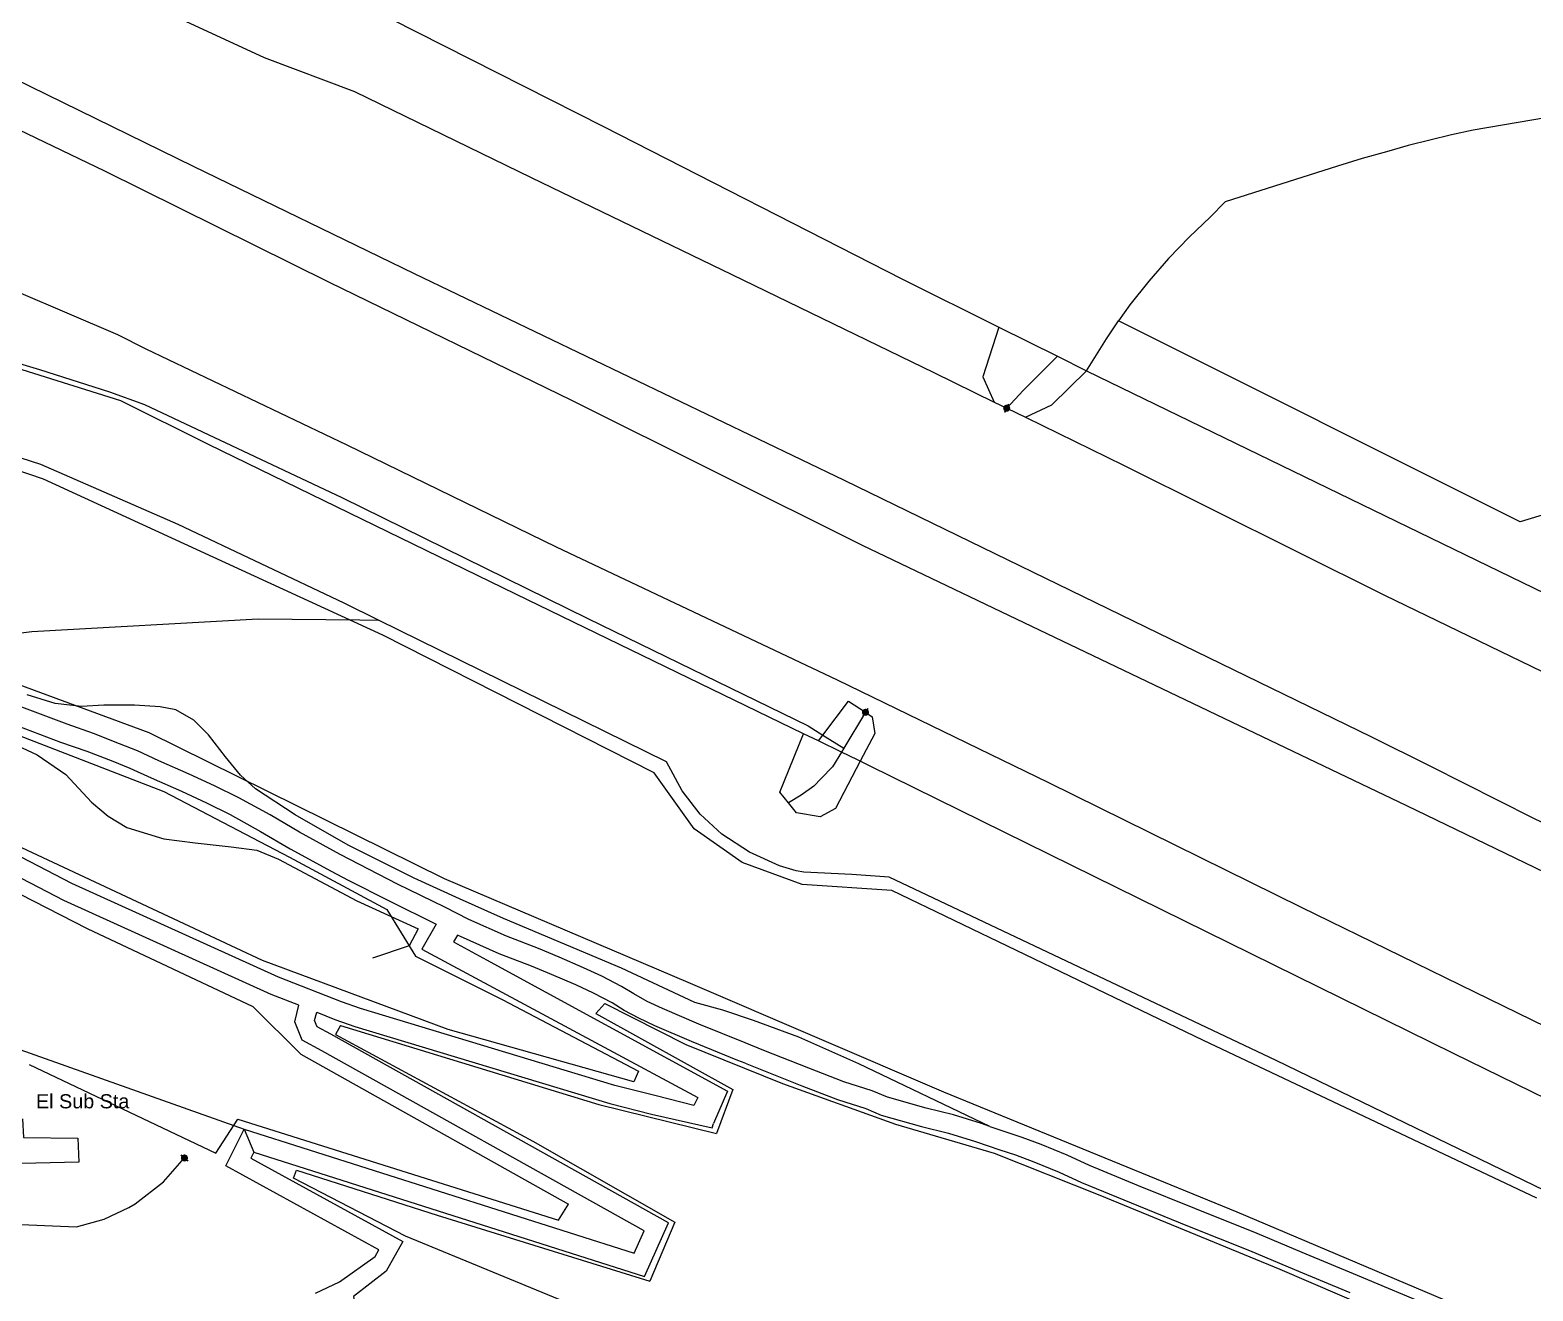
# Model space of a CAD drawing. Header units: millimetres. Extents: x 111502 to 977541, y 8702 to 1044108.
# Drawn here: x 975899.7 to 976059, y 475903 to 476036.6 of the extents above; entities that cross this region are included whole.
import ezdxf

# ---------------------------------------------------------------- set-up
doc = ezdxf.new("R2010")
doc.units = ezdxf.units.MM
doc.header["$LTSCALE"] = 0.25
doc.layers.add('X HVSS Site Background', color=8, linetype='Continuous')
doc.styles.add('OS Master Map$1$Standard', font='txt')

# ---------------------------------------------------------------- blocks, each defined once
blk = doc.blocks.new('OS Master Map$1$OSS17')
at = {"color": 8, "true_color": 0x707070, "const_width": 0.375, "flags": 128}
blk.add_lwpolyline([(0.188, 0), (0.181, 0.049), (0.162, 0.094), (0.133, 0.133), (0.094, 0.162), (0.049, 0.181), (0, 0.188), (-0.049, 0.181), (-0.094, 0.162), (-0.133, 0.133), (-0.162, 0.094), (-0.181, 0.049), (-0.188, 0), (-0.181, -0.049), (-0.162, -0.094), (-0.133, -0.133), (-0.094, -0.162), (-0.049, -0.181), (0, -0.188), (0.049, -0.181), (0.094, -0.162), (0.133, -0.133), (0.162, -0.094), (0.181, -0.049), (0.188, 0), (0.181, 0.049)], dxfattribs=at)
blk = doc.blocks.new('OS Master Map$1$OSS5')
at = {"color": 8, "true_color": 0x707070, "const_width": 0.174, "flags": 128}
blk.add_lwpolyline([(-0.5, 0), (0.5, 0)], dxfattribs=at)
blk = doc.blocks.new('OS MAP')
at = {"layer": 'X HVSS Site Background', "flags": 128}
for points in [[(489676.6, 240605.8), (489683.3, 240601.6), (489683.3, 240601.6), (489704.39, 240588.61), (489704.39, 240588.61), (489705.7, 240587.8), (489705.7, 240587.8), (489719.75, 240579.2), (489719.75, 240579.2), (489742.3, 240567.8), (489742.3, 240567.8), (489774, 240551.6), (489774, 240551.6), (489784.19, 240546.53)], [(489841.23, 240454.19), (489805.88, 240470.91), (489805.88, 240470.91), (489772.86, 240486.78), (489772.86, 240486.78), (489763.33, 240487.42), (489763.33, 240487.42), (489756.98, 240489.75), (489756.98, 240489.75), (489751.9, 240493.34), (489751.9, 240493.34), (489747.67, 240499.27), (489747.67, 240499.27), (489718.88, 240513.88), (489718.88, 240513.88), (489682.9, 240530.39), (489682.9, 240530.39), (489667.45, 240535.68)], [(489681.39, 240468.36), (489701.18, 240458.94), (489701.18, 240458.94), (489703.51, 240462.54), (489703.51, 240462.54), (489737.51, 240451.86), (489737.51, 240451.86), (489738.57, 240453.55)], [(490059.03, 240329.94), (490016.28, 240352.59), (490016.28, 240352.59), (489957.43, 240384.12), (489957.43, 240384.12), (489897.53, 240414.39), (489897.53, 240414.39), (489860.91, 240430.9), (489860.91, 240430.9), (489809.48, 240452.7), (489809.48, 240452.7), (489778.36, 240465.4), (489778.36, 240465.4), (489751.27, 240477.05), (489751.27, 240477.05), (489725.44, 240488.05), (489725.44, 240488.05), (489694.12, 240503.5), (489694.12, 240503.5), (489664.91, 240514.3)], [(489661.94, 240495.88), (489687.56, 240482.76), (489687.56, 240482.76), (489705.12, 240474.51), (489705.12, 240474.51), (489710.2, 240469.43), (489710.2, 240469.43), (489738.57, 240453.55)], [(489674.04, 240590.67), (489697.1, 240579.37), (489697.1, 240579.37), (489697.97, 240578.97), (489697.97, 240578.97), (489706.32, 240575.11), (489706.32, 240575.11), (489715.9, 240571.5), (489715.9, 240571.5), (489734.6, 240562.4), (489734.6, 240562.4), (489755.9, 240552.1), (489755.9, 240552.1), (489777.3, 240541.7), (489777.3, 240541.7), (489783.71, 240538.58)], [(489783.24, 240461.79), (489782.35, 240462.08), (489782.35, 240462.08), (489779.4, 240463), (489779.4, 240463), (489776.51, 240463.72), (489776.51, 240463.72), (489772.38, 240464.88), (489772.38, 240464.88), (489770.78, 240465.55), (489770.78, 240465.55), (489767.75, 240466.52), (489767.75, 240466.52), (489764.05, 240467.95), (489764.05, 240467.95), (489759.28, 240469.85), (489759.28, 240469.85), (489757.29, 240470.65), (489757.29, 240470.65), (489752.38, 240472.64), (489752.38, 240472.64), (489748.54, 240474.29), (489748.54, 240474.29), (489746.93, 240475.04), (489746.93, 240475.04), (489745.49, 240475.83), (489745.49, 240475.83), (489744.18, 240476.62), (489744.18, 240476.62), (489742.12, 240477.7), (489742.12, 240477.7), (489740.18, 240478.61), (489740.18, 240478.61), (489737.57, 240479.72), (489737.57, 240479.72), (489735.39, 240480.64), (489735.39, 240480.64), (489731.99, 240481.95), (489731.99, 240481.95), (489728, 240483.72), (489728, 240483.72), (489725.45, 240485.03), (489725.45, 240485.03), (489720.45, 240487.48), (489720.45, 240487.48), (489714.37, 240490.6), (489714.37, 240490.6), (489710.07, 240492.97), (489710.07, 240492.97), (489706.93, 240494.81), (489706.93, 240494.81), (489703.64, 240496.62), (489703.64, 240496.62), (489701.06, 240497.9), (489701.06, 240497.9), (489698.37, 240499.14), (489698.37, 240499.14), (489695.16, 240500.56), (489695.16, 240500.56), (489692.87, 240501.62), (489692.87, 240501.62), (489690.97, 240502.36), (489690.97, 240502.36), (489688.21, 240503.43), (489688.21, 240503.43), (489685.42, 240504.42), (489685.42, 240504.42), (489679.5, 240506.66)], [(489659, 240583.1), (489698.8, 240563.6), (489698.8, 240563.6), (489722.2, 240552.2), (489722.2, 240552.2), (489767.8, 240530.3), (489767.8, 240530.3), (489823.7, 240503.1), (489823.7, 240503.1), (489829.9, 240500), (489829.9, 240500), (489840.8, 240494.5), (489840.8, 240494.5), (489863.2, 240483.7)], [(489667.5, 240573.6), (489689.4, 240563.1), (489689.4, 240563.1), (489713.2, 240551.3), (489713.2, 240551.3), (489738.9, 240538.8), (489738.9, 240538.8), (489769.7, 240523.4), (489769.7, 240523.4), (489818.6, 240500), (489818.6, 240500), (489827.4, 240495.8), (489827.4, 240495.8), (489899.7, 240460.9)], [(489763.5, 240503.42), (489733, 240518.2), (489733, 240518.2), (489700.4, 240534.1), (489700.4, 240534.1), (489691.1, 240538.7), (489691.1, 240538.7), (489671.4, 240544.9)], [(489872.8, 240457.4), (489834.67, 240476.02), (489834.67, 240476.02), (489826.84, 240479.85), (489826.84, 240479.85), (489816.3, 240485), (489816.3, 240485), (489789.5, 240498.2), (489789.5, 240498.2), (489785.8, 240500), (489785.8, 240500), (489767.1, 240509.1), (489767.1, 240509.1), (489737.3, 240523.2), (489737.3, 240523.2), (489715.1, 240534), (489715.1, 240534), (489693.8, 240544.2), (489693.8, 240544.2), (489690.8, 240545.7), (489690.8, 240545.7), (489674.9, 240552.5)], [(489843.8, 240569), (489834.5, 240567.4), (489834.5, 240567.4), (489832.2, 240566.9), (489832.2, 240566.9), (489827.6, 240565.8), (489827.6, 240565.8), (489825.3, 240565.1), (489825.3, 240565.1), (489822.7, 240564.4), (489822.7, 240564.4), (489820.1, 240563.6), (489820.1, 240563.6), (489808.2, 240559.8), (489808.2, 240559.8), (489806.6, 240558.2), (489806.6, 240558.2), (489804.4, 240556.1), (489804.4, 240556.1), (489802.2, 240553.8), (489802.2, 240553.8), (489800.1, 240551.4), (489800.1, 240551.4), (489798.1, 240548.9), (489798.1, 240548.9), (489796.9, 240547.2)], [(489664.82, 240547.35), (489682.48, 240542.05), (489682.48, 240542.05), (489689.91, 240539.67), (489689.91, 240539.67), (489693.62, 240538.32), (489693.62, 240538.32), (489714.54, 240528.47), (489714.54, 240528.47), (489740.61, 240515.65), (489740.61, 240515.65), (489763.99, 240504.26), (489763.99, 240504.26), (489765.55, 240503.27)], [(490017.3, 240583.2), (490018.78, 240580.23), (490018.78, 240580.23), (490000, 240574.54), (490000, 240574.54), (489839.48, 240525.89), (489839.48, 240525.89), (489796.9, 240547.2)], [(489793.5, 240541.9), (489795.6, 240545.3), (489795.6, 240545.3), (489796.9, 240547.2)], [(489747.87, 240465.02), (489743.5, 240466.14), (489743.5, 240466.14), (489716.54, 240474.29), (489716.54, 240474.29), (489714.51, 240475), (489714.51, 240475), (489707.84, 240477.62), (489707.84, 240477.62), (489685.93, 240487.54), (489685.93, 240487.54), (489660.06, 240500.96)], [(489678.8, 240504.78), (489684.73, 240502.54), (489684.73, 240502.54), (489687.52, 240501.56), (489687.52, 240501.56), (489690.25, 240500.5), (489690.25, 240500.5), (489692.08, 240499.78), (489692.08, 240499.78), (489694.33, 240498.74), (489694.33, 240498.74), (489697.55, 240497.32), (489697.55, 240497.32), (489700.2, 240496.1), (489700.2, 240496.1), (489702.71, 240494.85), (489702.71, 240494.85), (489705.94, 240493.07), (489705.94, 240493.07), (489709.08, 240491.23), (489709.08, 240491.23), (489713.43, 240488.83), (489713.43, 240488.83), (489715.22, 240487.91)], [(489784.19, 240546.53), (489782.51, 240541.26), (489782.51, 240541.26), (489783.71, 240538.58)], [(489784.19, 240546.53), (489790.4, 240543.44)], [(489704.19, 240461.48), (489745.53, 240448.34), (489745.53, 240448.34), (489746.59, 240450.72), (489746.59, 240450.72), (489712.41, 240469.8), (489712.41, 240469.8), (489710.33, 240470.93), (489710.33, 240470.93), (489709.56, 240472.87), (489709.56, 240472.87), (489710, 240474.63), (489710, 240474.63), (489707.06, 240475.78), (489707.06, 240475.78), (489685.06, 240485.74), (489685.06, 240485.74), (489659.12, 240499.19)], [(489790.4, 240543.44), (489788.34, 240541.36), (489788.34, 240541.36), (489786.79, 240539.8), (489786.79, 240539.8), (489785.03, 240537.93)], [(489790.4, 240543.44), (489793.5, 240541.9)], [(489787.01, 240536.97), (489789.8, 240538.3), (489789.8, 240538.3), (489793.5, 240541.9)], [(489793.5, 240541.9), (489854.26, 240512.4), (489854.26, 240512.4), (489859, 240510.1), (489859, 240510.1), (489880.1, 240500), (489880.1, 240500), (489890.6, 240495), (489890.6, 240495), (489927.1, 240477.3), (489927.1, 240477.3), (489960.22, 240460.79), (489960.22, 240460.79), (489960.76, 240460.52)], [(489745.99, 240467.63), (489745.51, 240466.52), (489745.51, 240466.52), (489725.83, 240472.07), (489725.83, 240472.07), (489706.14, 240479.37), (489706.14, 240479.37), (489677.25, 240492.87), (489677.25, 240492.87), (489651.85, 240506.36), (489651.85, 240506.36), (489626.29, 240520.33), (489626.29, 240520.33), (489606.45, 240533.83), (489606.45, 240533.83), (489602.48, 240537), (489602.48, 240537), (489603.11, 240538.43)], [(489603.11, 240538.43), (489606.3, 240536.52), (489606.3, 240536.52), (489633.45, 240522.55), (489633.45, 240522.55), (489659.96, 240511.12), (489659.96, 240511.12), (489695.68, 240497.31), (489695.68, 240497.31), (489709.01, 240490.33), (489709.01, 240490.33), (489719.33, 240484.77), (489719.33, 240484.77), (489722.35, 240479.85), (489722.35, 240479.85), (489731.56, 240475.25), (489731.56, 240475.25), (489745.99, 240467.63)], [(489718.44, 240515.47), (489714.78, 240517.27), (489714.78, 240517.27), (489697.18, 240525.6), (489697.18, 240525.6), (489682.65, 240531.95), (489682.65, 240531.95), (489663.07, 240538.26)], [(489783.71, 240538.58), (489785.03, 240537.93)], [(489785.03, 240537.93), (489787.01, 240536.97)], [(489787.01, 240536.97), (489797.4, 240531.9), (489797.4, 240531.9), (489825.1, 240518.1), (489825.1, 240518.1), (489842.9, 240509.5), (489842.9, 240509.5), (489851.04, 240505.53), (489851.04, 240505.53), (489862.4, 240500), (489862.4, 240500), (489863, 240499.7), (489863, 240499.7), (489880.7, 240491.2), (489880.7, 240491.2), (489903.1, 240480.4), (489903.1, 240480.4), (489928.5, 240468.1), (489928.5, 240468.1), (489953, 240456.2), (489953, 240456.2), (489956.12, 240454.66)], [(489751.98, 240474.92), (489744.18, 240478.55), (489744.18, 240478.55), (489731.68, 240483.83), (489731.68, 240483.83), (489727.03, 240485.9), (489727.03, 240485.9), (489722.22, 240488.09), (489722.22, 240488.09), (489715.23, 240491.6), (489715.23, 240491.6), (489709.6, 240494.81), (489709.6, 240494.81), (489705.38, 240497.56), (489705.38, 240497.56), (489703.8, 240499.01), (489703.8, 240499.01), (489702.2, 240500.98), (489702.2, 240500.98), (489700.41, 240503.3), (489700.41, 240503.3), (489698.86, 240504.85), (489698.86, 240504.85), (489696.95, 240505.95), (489696.95, 240505.95), (489695.27, 240506.28), (489695.27, 240506.28), (489692.56, 240506.44), (489692.56, 240506.44), (489689.31, 240506.43), (489689.31, 240506.43), (489686.93, 240506.3), (489686.93, 240506.3), (489684.14, 240506.64), (489684.14, 240506.64), (489681.17, 240507.55)], [(489667.91, 240512.54), (489681.67, 240514.25), (489681.67, 240514.25), (489705.68, 240515.61), (489705.68, 240515.61), (489716.47, 240515.49), (489716.47, 240515.49), (489718.44, 240515.47)], [(489879.68, 240436.77), (489813.6, 240468.78), (489813.6, 240468.78), (489772.57, 240488.2), (489772.57, 240488.2), (489768.63, 240488.49), (489768.63, 240488.49), (489763.51, 240488.74), (489763.51, 240488.74), (489762.71, 240488.89), (489762.71, 240488.89), (489760.94, 240489.42), (489760.94, 240489.42), (489757.78, 240490.86), (489757.78, 240490.86), (489754.84, 240492.76), (489754.84, 240492.76), (489752.54, 240494.88), (489752.54, 240494.88), (489750.61, 240497.35), (489750.61, 240497.35), (489748.96, 240500.44), (489748.96, 240500.44), (489718.44, 240515.47)], [(489679.59, 240502.43), (489682.24, 240501.17), (489682.24, 240501.17), (489685.29, 240499.1), (489685.29, 240499.1), (489688.01, 240496.18), (489688.01, 240496.18), (489689.76, 240494.68), (489689.76, 240494.68), (489691.74, 240493.46), (489691.74, 240493.46), (489693.95, 240492.79), (489693.95, 240492.79), (489695.68, 240492.28), (489695.68, 240492.28), (489699.01, 240491.85), (489699.01, 240491.85), (489702.82, 240491.43), (489702.82, 240491.43), (489705.52, 240491.08), (489705.52, 240491.08), (489707.82, 240490.12), (489707.82, 240490.12), (489716.14, 240485.69), (489716.14, 240485.69), (489722.63, 240482.72), (489722.63, 240482.72), (489721.67, 240480.92), (489721.67, 240480.92), (489717.79, 240479.62)], [(489765.55, 240503.27), (489768.25, 240506.86), (489768.25, 240506.86), (489770.06, 240505.69)], [(489770.06, 240505.69), (489767.75, 240501.88)], [(489770.06, 240505.69), (489770.78, 240505.22), (489770.78, 240505.22), (489771.05, 240503.43), (489771.05, 240503.43), (489769.51, 240500.5)], [(489761.89, 240496.09), (489760.97, 240497.22), (489760.97, 240497.22), (489763.5, 240503.42)], [(489765.08, 240502.65), (489763.5, 240503.42)], [(489765.08, 240502.65), (489765.55, 240503.27)], [(489767.51, 240501.47), (489765.08, 240502.65)], [(489765.55, 240503.27), (489767.75, 240501.88)], [(489767.51, 240501.47), (489766.56, 240499.91), (489766.56, 240499.91), (489765.36, 240498.66), (489765.36, 240498.66), (489764.6, 240497.87), (489764.6, 240497.87), (489763.24, 240496.89), (489763.24, 240496.89), (489761.89, 240496.09)], [(489767.75, 240501.88), (489767.51, 240501.47)], [(489769.51, 240500.5), (489769.22, 240500.64), (489769.22, 240500.64), (489767.51, 240501.47)], [(489769.51, 240500.5), (489766.87, 240495.48), (489766.87, 240495.48), (489765.24, 240494.62), (489765.24, 240494.62), (489762.74, 240495.03), (489762.74, 240495.03), (489761.89, 240496.09)], [(490143.38, 240315.84), (490134.19, 240320.34), (490134.19, 240320.34), (490098.99, 240337.64), (490098.99, 240337.64), (490060.59, 240356.64), (490060.59, 240356.64), (490047.99, 240362.84), (490047.99, 240362.84), (490000, 240386.08), (490000, 240386.08), (489972.51, 240400.08), (489972.51, 240400.08), (489935.6, 240418.8), (489935.6, 240418.8), (489907.2, 240432.6), (489907.2, 240432.6), (489868.8, 240451.7), (489868.8, 240451.7), (489832.4, 240469.5), (489832.4, 240469.5), (489770.5, 240500), (489770.5, 240500), (489769.51, 240500.5)], [(489715.22, 240487.91), (489719.55, 240485.7), (489719.55, 240485.7), (489724.55, 240483.24), (489724.55, 240483.24), (489723.02, 240480.58), (489723.02, 240480.58), (489752.29, 240464.85), (489752.29, 240464.85), (489751.86, 240464.01), (489751.86, 240464.01), (489747.87, 240465.02)], [(489757.32, 240468.48), (489756.54, 240468.79), (489756.54, 240468.79), (489751.61, 240470.79), (489751.61, 240470.79), (489747.72, 240472.46), (489747.72, 240472.46), (489746.02, 240473.25), (489746.02, 240473.25), (489744.49, 240474.09), (489744.49, 240474.09), (489743.19, 240474.88), (489743.19, 240474.88), (489741.23, 240475.91), (489741.23, 240475.91), (489739.36, 240476.78), (489739.36, 240476.78), (489736.79, 240477.88), (489736.79, 240477.88), (489734.64, 240478.78), (489734.64, 240478.78), (489731.23, 240480.1), (489731.23, 240480.1), (489727.14, 240481.91), (489727.14, 240481.91), (489726.82, 240482.07), (489726.82, 240482.07), (489726.37, 240481.34)], [(489726.37, 240481.34), (489729.87, 240479.44), (489729.87, 240479.44), (489755.43, 240465.53)], [(489666.83, 240474.73), (489704.19, 240461.48)], [(489705.22, 240459.05), (489746.62, 240445.89), (489746.62, 240445.89), (489749.16, 240451.58), (489749.16, 240451.58), (489713.38, 240471.55), (489713.38, 240471.55), (489711.92, 240472.35), (489711.92, 240472.35), (489711.66, 240473.01), (489711.66, 240473.01), (489711.88, 240473.89), (489711.88, 240473.89), (489713.81, 240473.13), (489713.81, 240473.13), (489715.92, 240472.38), (489715.92, 240472.38), (489742.96, 240464.22), (489742.96, 240464.22), (489747.38, 240463.09), (489747.38, 240463.09), (489753.8, 240461.64), (489753.8, 240461.64), (489753.93, 240462.08)], [(489742.43, 240474.81), (489741.48, 240473.76), (489741.48, 240473.76), (489755.98, 240465.71), (489755.98, 240465.71), (489754.28, 240461.05)], [(489742.43, 240474.81), (489751, 240470.47), (489751, 240470.47), (489761.27, 240466.35), (489761.27, 240466.35), (489773.23, 240462.01), (489773.23, 240462.01), (489783.71, 240458.94), (489783.71, 240458.94), (489794.92, 240454.49), (489794.92, 240454.49), (489813.97, 240446.66), (489813.97, 240446.66), (489823.6, 240442.53), (489823.6, 240442.53), (489837.28, 240436.71), (489837.28, 240436.71), (489852.31, 240430.36)], [(489783.24, 240461.79), (489769.34, 240468.42), (489769.34, 240468.42), (489763.01, 240471.26), (489763.01, 240471.26), (489758.2, 240473.03), (489758.2, 240473.03), (489754.93, 240474.11), (489754.93, 240474.11), (489751.98, 240474.92)], [(489714.39, 240472.48), (489713.86, 240471.53), (489713.86, 240471.53), (489734.81, 240460.21), (489734.81, 240460.21), (489749.84, 240451.64), (489749.84, 240451.64), (489747.19, 240445.39)], [(489714.39, 240472.48), (489741.8, 240464.12), (489741.8, 240464.12), (489754.28, 240461.05)], [(489757.32, 240468.48), (489763.32, 240466.09), (489763.32, 240466.09), (489767.09, 240464.64), (489767.09, 240464.64), (489770.09, 240463.67), (489770.09, 240463.67), (489771.72, 240462.98), (489771.72, 240462.98), (489775.99, 240461.79), (489775.99, 240461.79), (489778.86, 240461.07), (489778.86, 240461.07), (489781.74, 240460.18), (489781.74, 240460.18), (489784.31, 240459.32), (489784.31, 240459.32), (489785.95, 240458.76), (489785.95, 240458.76), (489787.91, 240458.04), (489787.91, 240458.04), (489790.61, 240456.94), (489790.61, 240456.94), (489792.97, 240455.84), (489792.97, 240455.84), (489798.22, 240453.68), (489798.22, 240453.68), (489804.19, 240451.26), (489804.19, 240451.26), (489810.78, 240448.63), (489810.78, 240448.63), (489815.55, 240446.61), (489815.55, 240446.61), (489821.41, 240444.16)], [(489755.43, 240465.53), (489753.93, 240462.08)], [(489711.75, 240444.09), (489714.31, 240445.3), (489714.31, 240445.3), (489718.07, 240447.99), (489718.07, 240447.99), (489718.45, 240448.69), (489718.45, 240448.69), (489702.25, 240457.59), (489702.25, 240457.59), (489704.19, 240461.48)], [(489680.69, 240462.58), (489680.79, 240460.61), (489680.79, 240460.61), (489686.57, 240460.55), (489686.57, 240460.55), (489686.66, 240458.01), (489686.66, 240458.01), (489680.57, 240457.87)], [(489704.19, 240461.48), (489705.22, 240459.05)], [(489783.24, 240461.79), (489784.95, 240461.21), (489784.95, 240461.21), (489786.62, 240460.64), (489786.62, 240460.64), (489788.64, 240459.9), (489788.64, 240459.9), (489791.41, 240458.78), (489791.41, 240458.78), (489793.77, 240457.67), (489793.77, 240457.67), (489798.97, 240455.53), (489798.97, 240455.53), (489804.93, 240453.12), (489804.93, 240453.12), (489811.55, 240450.48), (489811.55, 240450.48), (489816.33, 240448.45), (489816.33, 240448.45), (489822.18, 240446), (489822.18, 240446), (489830.27, 240442.63)], [(489639.09, 240451.4), (489653.09, 240451.61), (489653.09, 240451.61), (489671.19, 240451.77), (489671.19, 240451.77), (489686.43, 240451.13), (489686.43, 240451.13), (489689.34, 240451.96), (489689.34, 240451.96), (489691.98, 240453.2), (489691.98, 240453.2), (489692.63, 240453.58), (489692.63, 240453.58), (489695.63, 240455.9), (489695.63, 240455.9), (489697.86, 240458.44)], [(489705.22, 240459.05), (489704.9, 240458.42), (489704.9, 240458.42), (489721, 240449.57), (489721, 240449.57), (489719.26, 240446.45), (489719.26, 240446.45), (489715.77, 240443.76), (489715.77, 240443.76), (489716.09, 240441.8), (489716.09, 240441.8), (489717.05, 240439.68)], [(489870.85, 240394.7), (489835.71, 240407.71), (489835.71, 240407.71), (489802.27, 240420.41), (489802.27, 240420.41), (489778.77, 240428.99), (489778.77, 240428.99), (489765.73, 240433.54), (489765.73, 240433.54), (489751.45, 240438.51), (489751.45, 240438.51), (489746.37, 240440.2), (489746.37, 240440.2), (489741.6, 240441.79), (489741.6, 240441.79), (489721.28, 240450.15), (489721.28, 240450.15), (489709.43, 240456.29), (489709.43, 240456.29), (489709.75, 240457.14)], [(489709.75, 240457.14), (489724.65, 240452.38), (489724.65, 240452.38), (489747.19, 240445.39)]]:
    blk.add_lwpolyline(points, dxfattribs=at)
at = {"layer": 'X HVSS Site Background'}
for p in [(489785.03, 240537.93), (489770.06, 240505.69), (489697.86, 240458.44)]:
    blk.add_blockref('OS Master Map$1$OSS17', p, dxfattribs=at)
for p, rotation in [((489785.03, 240537.93), 64), ((489770.06, 240505.69), 57.00000000000001), ((489697.86, 240458.44), 138.7)]:
    blk.add_blockref('OS Master Map$1$OSS5', p, dxfattribs=dict(at, rotation=rotation))
at = {"layer": 'X HVSS Site Background', "insert": (489682.12, 240463.68), "char_height": 1.5, "attachment_point": 7, "style": 'OS Master Map$1$Standard'}
blk.add_mtext('{\\farial|b0|i0|c0|p34;El Sub Sta}', dxfattribs=at)

msp = doc.modelspace()

# ---------------------------------------------------------------- block references
at = {"lineweight": 0}
msp.add_blockref('OS MAP', (486218.2, 235458.61), dxfattribs=at)

doc.saveas('drawing.dxf')
